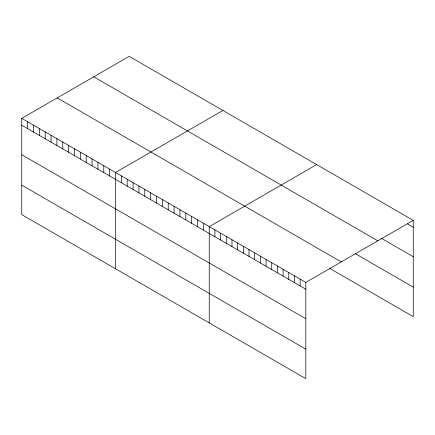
<?xml version="1.0" encoding="UTF-8"?>
<svg xmlns="http://www.w3.org/2000/svg" width="435" height="435" viewBox="0 0 435 435"><rect width="100%" height="100%" fill="white"/><g stroke="black" fill="none" stroke-linecap="round" stroke-linejoin="round"><path stroke-width="0.65" d="M21.75 118.369L305.821 282.38L305.821 378.651L21.75 214.64L21.75 118.369L129.179 56.349L413.25 220.36L413.25 316.631L329.73 268.411M222.921 110.474L115.492 172.494L115.492 268.765M316.664 164.593L209.24 226.619L209.24 322.89M305.821 282.38L413.25 220.36M407.568 223.927L413.25 227.206M381.435 238.347L413.25 256.715M93.726 76.816L377.797 240.827M355.297 253.659L413.25 287.116M57.202 97.902L341.274 261.913M21.75 125.22L305.821 289.226M21.75 154.73L305.821 318.735M21.75 185.131L305.821 349.142M300.145 279.101L300.145 285.947M294.462 275.817L294.462 282.668M288.78 272.538L288.78 279.384M283.098 269.26L283.098 276.105M277.416 265.981L277.416 272.827M271.734 262.696L271.734 269.548M266.051 259.418L266.051 266.263M260.375 256.139L260.375 262.985M254.692 252.86L254.692 259.706M249.01 249.576L249.01 256.427M243.328 246.297L243.328 253.143M237.646 243.018L237.646 249.864M231.964 239.739L231.964 246.585M226.282 236.455L226.282 243.306M220.599 233.176L220.599 240.022M214.923 229.897L214.923 236.743M203.379 223.237L203.379 230.082M197.523 219.849L197.523 226.7M191.661 216.467L191.661 223.318M185.805 213.085L185.805 219.931M179.943 209.703L179.943 216.548M174.087 206.32L174.087 213.166M168.225 202.938L168.225 209.784M162.369 199.556L162.369 206.402M156.508 196.174L156.508 203.02M150.646 192.792L150.646 199.638M144.79 189.41L144.79 196.256M138.928 186.022L138.928 192.874M133.072 182.64L133.072 189.491M127.21 179.258L127.21 186.104M121.354 175.876L121.354 182.722M109.636 169.112L109.636 175.958M103.775 165.73L103.775 172.575M97.918 162.347L97.918 169.193M92.057 158.965L92.057 165.811M86.201 155.578L86.201 162.429M80.339 152.196L80.339 159.047M74.483 148.814L74.483 155.665M68.621 145.431L68.621 152.277M62.765 142.049L62.765 148.895M56.903 138.667L56.903 145.513M51.047 135.285L51.047 142.131M45.186 131.903L45.186 138.749M39.329 128.521L39.329 135.367M33.468 125.139L33.468 131.984M27.612 121.751L27.612 128.602"/></g></svg>
